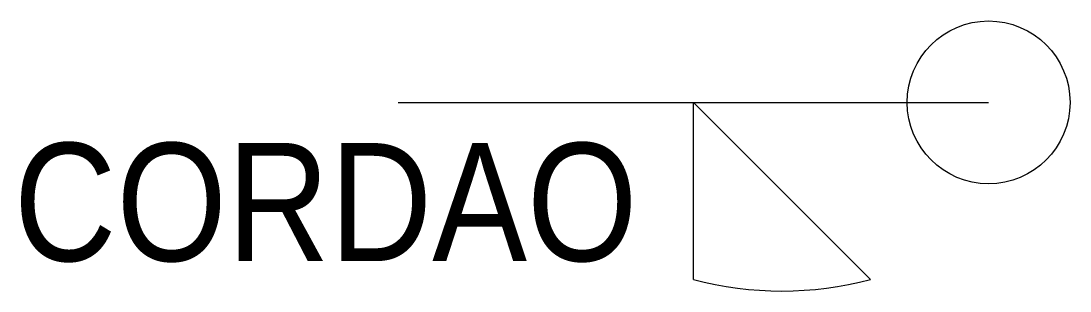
# Model space of a CAD drawing. Extents: x -16.4 to 1.4, y -3.2 to 1.4.
import ezdxf
from ezdxf.enums import TextEntityAlignment as Align

# ---------------------------------------------------------------- set-up
doc = ezdxf.new("R2010")
doc.units = 0
doc.header["$LTSCALE"] = 7
doc.header["$MEASUREMENT"] = 0
doc.layers.get('0').update_dxf_attribs({"linetype": 'CONTINUOUS'})
doc.layers.add('EME-SOLDAS', color=11, linetype='CONTINUOUS')
doc.styles.add('REGUA', font='IC-Romans.shx', dxfattribs={"width": 0.9})

msp = doc.modelspace()

# ---------------------------------------------------------------- linework, layer by layer
at = {"color": 1}
msp.add_circle((0, 0), 1.379, dxfattribs=at)
msp.add_arc((-3.5, 2.641), 5.837, 255.11, 284.89, dxfattribs=at)
at = {"layer": 'EME-SOLDAS', "color": 1, "linetype": 'Continuous'}
for p, q in [((-10, 0), (0, 0)), ((-5, -3), (-5, 0)), ((-2, -3), (-5, 0))]:
    msp.add_line(p, q, dxfattribs=at)

# ---------------------------------------------------------------- texts
at = {"layer": 'EME-SOLDAS', "color": 2, "style": 'REGUA', "width": 0.9}
msp.add_attdef('CORDAO', text='', height=2, dxfattribs=at).set_placement((-5.946, -3.288), align=Align.BOTTOM_RIGHT)

doc.saveas('drawing.dxf')
